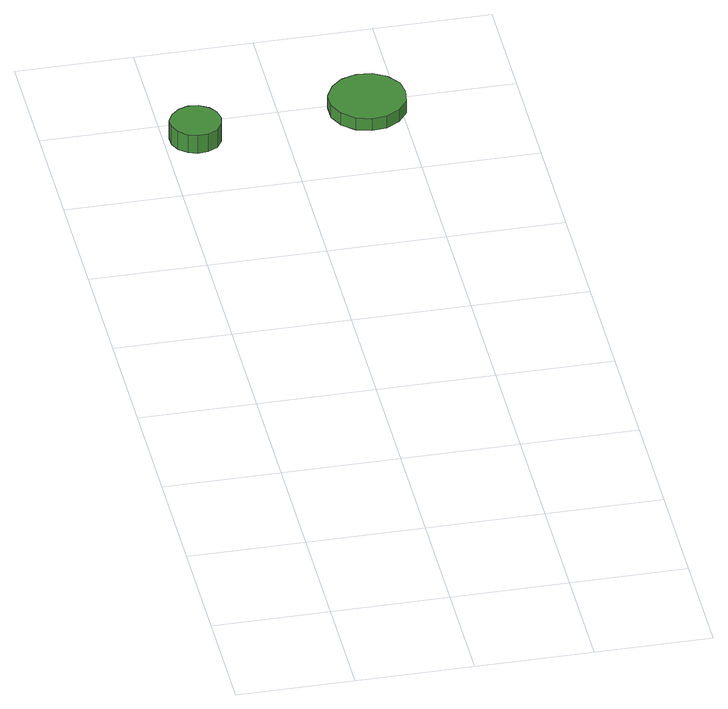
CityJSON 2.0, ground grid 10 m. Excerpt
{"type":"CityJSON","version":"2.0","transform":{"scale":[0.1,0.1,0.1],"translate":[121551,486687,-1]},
"CityObjects":{
"tree1":{"type":"SolitaryVegetationObject","attributes":{"function":"something"},"geometry":[{"type":"MultiSurface","lod":"1","boundaries":[[[0,1,2,3,4,5,6,7,8,9,10,11,12,13,14]],[[15,16,17,18,19,20,21,22,23,24,25,26,27,28,29]],[[0,29,28,1]],[[1,28,27,2]],[[2,27,26,3]],[[3,26,25,4]],[[4,25,24,5]],[[5,24,23,6]],[[6,23,22,7]],[[7,22,21,8]],[[8,21,20,9]],[[9,20,19,10]],[[10,19,18,11]],[[11,18,17,12]],[[12,17,16,13]],[[13,16,15,14]],[[14,15,29,0]]]}]},
"tree2":{"type":"SolitaryVegetationObject","attributes":{"function":"something"}},
"tree3":{"type":"SolitaryVegetationObject","attributes":{"function":"something"},"geometry":[{"type":"MultiSurface","lod":"1","boundaries":[[[30,31,32,33,34,35,36,37,38,39,40,41,42,43,44]],[[45,46,47,48,49,50,51,52,53,54,55,56,57,58,59]],[[30,59,58,31]],[[31,58,57,32]],[[32,57,56,33]],[[33,56,55,34]],[[34,55,54,35]],[[35,54,53,36]],[[36,53,52,37]],[[37,52,51,38]],[[38,51,50,39]],[[39,50,49,40]],[[40,49,48,41]],[[41,48,47,42]],[[42,47,46,43]],[[43,46,45,44]],[[44,45,59,30]]]}]}
},
"vertices":[
[48,677,25],[46,686,25],[41,693,25],[33,698,25],[24,699,25],[16,696,25],[9,690,25],[5,682,25],[5,673,25],[9,665,25],[16,659,25],[24,656,25],[33,657,25],[41,661,25],[46,669,25],[46,669,7],[41,661,7],[33,657,7],[24,656,7],[16,659,7],[9,665,7],[5,673,7],[5,682,7],[9,690,7],[16,696,7],[24,699,7],[33,698,7],[41,693,7],[46,686,7],[48,677,7],
[205,691,19],[203,704,19],[195,715,19],[183,722,19],[170,723,19],[157,719,19],[147,710,19],[141,698,19],[141,684,19],[147,672,19],[157,663,19],[170,659,19],[183,660,19],[195,667,19],[203,678,19],[203,678,7],[195,667,7],[183,660,7],[170,659,7],[157,663,7],[147,672,7],[141,684,7],[141,698,7],[147,710,7],[157,719,7],[170,723,7],[183,722,7],[195,715,7],[203,704,7],[205,691,7]
]}
